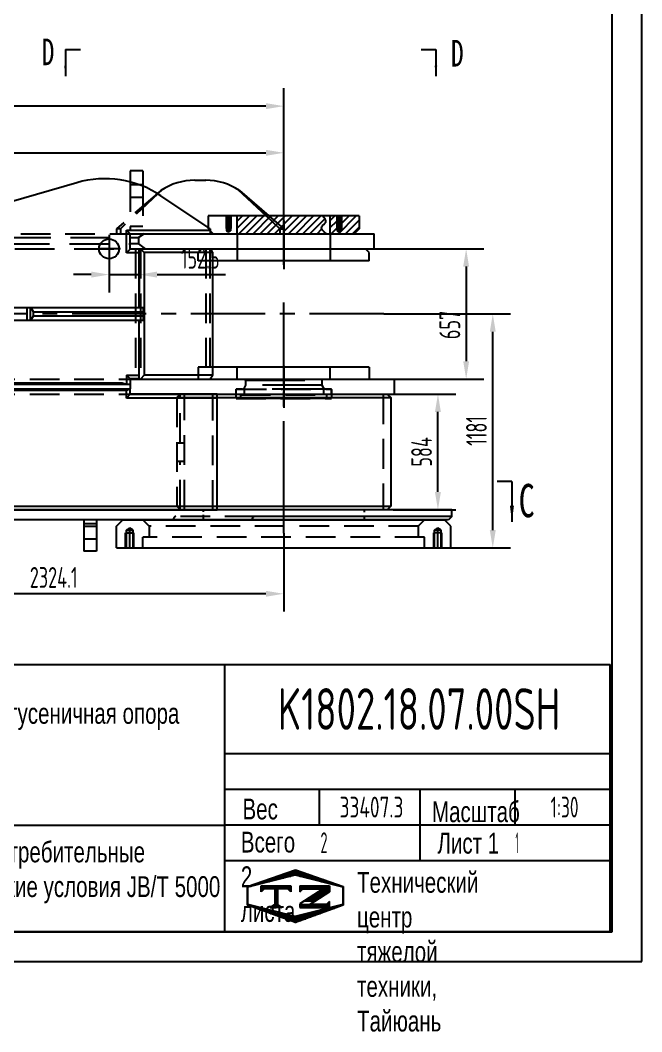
# Model space of a CAD drawing. Header units: millimetres. Extents: x 0 to 12600, y -354 to 8910.
# Drawn here: x 9461 to 12600, y -354 to 4751 of the extents above; entities that cross this region are included whole.
import ezdxf
from ezdxf.enums import TextEntityAlignment as Align

# ---------------------------------------------------------------- set-up
doc = ezdxf.new("R2010")
doc.units = ezdxf.units.MM
doc.header["$LTSCALE"] = 300
doc.linetypes.add('F', pattern=[0.75, 0.5, -0.25])
doc.linetypes.add('G', pattern=[2, 1.25, -0.25, 0.25, -0.25])
for name, color, linetype in [('01', 7, 'Continuous'), ('02', 1, 'Continuous'), ('04', 2, 'F'), ('05', 4, 'G'), ('08', 1, 'Continuous'), ('11', 3, 'Continuous'), ('THICK', 7, 'Continuous')]:
    doc.layers.add(name, color=color, linetype=linetype)
doc.styles.get("Standard").update_dxf_attribs({"font": 'isocp', "width": 0.707, "bigfont": 'intecad.shx'})
doc.dimstyles.new('INTE', dxfattribs={"dimscale": 30, "dimtxt": 3.5, "dimasz": 3, "dimexe": 3, "dimexo": 0, "dimgap": 1, "dimtad": 1, "dimdec": 3, "dimdsep": 46, "dimtxsty": 'Standard', "dimcen": 0, "dimclrd": 1, "dimclre": 1, "dimclrt": 3, "dimaunit": 1, "dimadec": 0, "dimazin": 0, "dimtfac": 1, "dimtdec": 3, "dimtmove": 0, "dimatfit": 0, "dimfxl": 1, "dimarcsym": 0})

# ---------------------------------------------------------------- blocks, each defined once
blk = doc.blocks.new('qw34twqtwqt')
at = {"ltscale": 1.333333}
blk.add_line((-13535.6, 13787.9), (-13535.6, 13711.9), dxfattribs=at)
at = {"layer": '01'}
for p, q in [((-12379.1, 13787.9), (-13535.6, 13787.9)), ((-12374, 13711.9), (-13535.6, 13711.9))]:
    blk.add_line(p, q, dxfattribs=at)
at = {"layer": '04', "color": 2, "linetype": 'F', "ltscale": 1.333333}
for p, q in [((-13313.6, 13711.9), (-13313.6, 13787.9)), ((-12843.6, 13711.9), (-12843.6, 13787.9)), ((-4820.6, 13787.9), (-12379.1, 13787.9)), ((-12344.9, 13762.9), (-12379.1, 13787.9)), ((-12344.9, 13730.9), (-12344.9, 13762.9)), ((-4795.6, 13762.9), (-12302.6, 13762.9)), ((-12374, 13711.9), (-12344.9, 13730.9)), ((-4801.6, 13730.9), (-12302.6, 13730.9))]:
    blk.add_line(p, q, dxfattribs=at)
at = {"layer": '04', "color": 2, "linetype": 'F'}
for p, q in [((-12344.9, 13762.9), (-12302.6, 13762.9)), ((-12302.6, 13730.9), (-12344.9, 13730.9)), ((-11074.9, 13711.9), (-12302.6, 13711.9))]:
    blk.add_line(p, q, dxfattribs=at)
at = {"layer": '05', "ltscale": 1.333333}
blk.add_line((-13078.6, 13645.6), (-13078.6, 13857), dxfattribs=at)
blk = doc.blocks.new('3t35w3tr23')
for p, q in [((2253.6, 6692.3), (2269.6, 6708.3)), ((3333.6, 6692.3), (2253.6, 6692.3)), ((2253.6, 6143.3), (2253.6, 6692.3)), ((3317.6, 6708.3), (2269.6, 6708.3)), ((3333.6, 6143.3), (2253.6, 6143.3)), ((2269.6, 6127.3), (2253.6, 6143.3)), ((3317.6, 6127.3), (3333.6, 6143.3))]:
    blk.add_line(p, q)
at = {"layer": '04', "color": 2, "linetype": 'F'}
for p, q in [((2291.6, 6127.3), (2291.6, 6708.3)), ((3295.6, 6708.3), (3295.6, 6127.3)), ((3317.6, 6708.3), (3317.6, 6463.8)), ((3317.6, 6708.3), (3333.6, 6692.3)), ((3333.6, 6143.3), (3333.6, 6692.3)), ((3333.6, 6463.8), (3295.6, 6463.8)), ((3333.6, 6371.8), (3295.6, 6371.8)), ((3317.6, 6371.8), (3317.6, 6127.3))]:
    blk.add_line(p, q, dxfattribs=at)
blk = doc.blocks.new('wqtwqwqrwq')
for p, q in [((-6122.4, 6358.8), (-6106.4, 6374.8)), ((-6122.4, 6358.8), (-5127.4, 6358.8)), ((-6122.4, 6358.8), (-6122.4, 6324.8)), ((-6106.4, 6374.8), (-3032.4, 6374.8)), ((-5115.4, 6374.8), (-5115.4, 6370.8)), ((-3057.4, 6374.8), (-3057.4, 6324.8)), ((-3032.4, 6374.8), (-3032.4, 6324.8)), ((-6122.4, 6324.8), (-3032.4, 6324.8))]:
    blk.add_line(p, q)
blk.add_arc((-5127.4, 6370.8), 12, 270, 0)
at = {"layer": '04', "color": 2, "linetype": 'F'}
for p, q in [((-5680.9, 6353), (-5680.9, 6374.8)), ((-5680.9, 6324.8), (-5680.9, 6337.4)), ((-4867.9, 6349.6), (-4867.9, 6374.8)), ((-4867.9, 6324.8), (-4867.9, 6336)), ((-4717.9, 6370.8), (-4717.9, 6374.8)), ((-3051.4, 6374.8), (-3032.4, 6355.8)), ((-3051.4, 6324.8), (-3032.4, 6343.8))]:
    blk.add_line(p, q, dxfattribs=at)
at = {"layer": '04'}
for p, q in [((-5127.4, 6358.8), (-4729.9, 6358.8)), ((-3548.4, 6324.8), (-3548.4, 6374.8)), ((-3535.4, 6324.8), (-3535.4, 6374.8)), ((-3443.4, 6324.8), (-3443.4, 6374.8)), ((-3430.4, 6324.8), (-3430.4, 6374.8))]:
    blk.add_line(p, q, dxfattribs=at)
at = {"layer": '04', "color": 2, "linetype": 'F'}
blk.add_arc((-4729.9, 6370.8), 12, 270, 0, dxfattribs=at)
at = {"layer": '05', "color": 4, "linetype": 'G'}
for p, q in [((-5274.4, 6442.8), (-5274.4, 6253)), ((-3489.4, 6286.4), (-3489.4, 6415))]:
    blk.add_line(p, q, dxfattribs=at)
blk = doc.blocks.new('*D32')
at = {"layer": '08', "color": 1, "lineweight": -2}
for p, q in [((11249, 3597.6), (11803.1, 3597.6)), ((11713.1, 3507.6), (11713.1, 3030.6)), ((11266.8, 2940.6), (11803.1, 2940.6))]:
    blk.add_line(p, q, dxfattribs=at)
at = {"layer": '08', "color": 1}
for points in [[(11698.1, 3507.6), (11728.1, 3507.6), (11713.1, 3597.6)], [(11698.1, 3030.6), (11728.1, 3030.6), (11713.1, 2940.6)]]:
    blk.add_solid(points, dxfattribs=at)
at = {"layer": 'Defpoints', "color": 0}
for p in [(11249, 3597.6), (11266.8, 2940.6), (11713.1, 2940.6)]:
    blk.add_point(p, dxfattribs=at)
at = {"layer": '08', "color": 3, "insert": (11630.6, 3213.7), "char_height": 105, "attachment_point": 5, "rotation": 90}
blk.add_mtext('657', dxfattribs=at)
blk = doc.blocks.new('*D50')
at = {"layer": '08', "color": 1, "lineweight": -2}
for p, q in [((11345, 2864.6), (11660.5, 2864.6)), ((11570.5, 2370.6), (11570.5, 2774.6)), ((11345, 2280.6), (11660.5, 2280.6))]:
    blk.add_line(p, q, dxfattribs=at)
at = {"layer": '08', "color": 1}
for points in [[(11555.5, 2774.6), (11585.5, 2774.6), (11570.5, 2864.6)], [(11555.5, 2370.6), (11585.5, 2370.6), (11570.5, 2280.6)]]:
    blk.add_solid(points, dxfattribs=at)
at = {"layer": 'Defpoints', "color": 0}
for p in [(11345, 2864.6), (11570.5, 2864.6), (11345, 2280.6)]:
    blk.add_point(p, dxfattribs=at)
at = {"layer": '08', "color": 3, "insert": (11488, 2572.6), "char_height": 105, "attachment_point": 5, "rotation": 90}
blk.add_mtext('584', dxfattribs=at)
blk = doc.blocks.new('*D51')
at = {"layer": '08', "color": 1, "lineweight": -2}
for p, q in [((11297.7, 3269.1), (11937.5, 3269.1)), ((11847.5, 2178.1), (11847.5, 3179.1)), ((11636.5, 2088.1), (11937.5, 2088.1))]:
    blk.add_line(p, q, dxfattribs=at)
at = {"layer": '08', "color": 1}
for points in [[(11832.5, 3179.1), (11862.5, 3179.1), (11847.5, 3269.1)], [(11832.5, 2178.1), (11862.5, 2178.1), (11847.5, 2088.1)]]:
    blk.add_solid(points, dxfattribs=at)
at = {"layer": 'Defpoints', "color": 0}
for p in [(11297.7, 3269.1), (11847.5, 3269.1), (11636.5, 2088.1)]:
    blk.add_point(p, dxfattribs=at)
at = {"layer": '08', "color": 3, "insert": (11765, 2678.6), "char_height": 105, "attachment_point": 5, "rotation": 90}
blk.add_mtext('1181', dxfattribs=at)
blk = doc.blocks.new('*D55')
at = {"layer": '02', "color": 1, "linetype": 'Continuous', "lineweight": -2}
for p, q in [((2502, 3701.1), (2502, 4407.7)), ((10792, 3806.1), (10792, 4407.7)), ((10702, 4317.7), (2592, 4317.7))]:
    blk.add_line(p, q, dxfattribs=at)
at = {"layer": '02', "color": 1, "linetype": 'Continuous'}
for points in [[(2592, 4332.7), (2592, 4302.7), (2502, 4317.7)], [(10702, 4332.7), (10702, 4302.7), (10792, 4317.7)]]:
    blk.add_solid(points, dxfattribs=at)
at = {"layer": 'Defpoints', "color": 0, "linetype": 'Continuous'}
for p in [(2502, 4317.7), (10792, 3806.1), (2502, 3701.1)]:
    blk.add_point(p, dxfattribs=at)
at = {"layer": '02', "color": 3, "linetype": 'Continuous', "insert": (6647, 4400.2), "char_height": 105, "attachment_point": 5}
blk.add_mtext('8290', dxfattribs=at)
blk = doc.blocks.new('erwedfrrfrf')
for p, q in [((3638.1, 6903.7), (1949.1, 6903.7)), ((1949.1, 6903.7), (1949.1, 6793.3)), ((3638.1, 6903.7), (3638.1, 6793.3)), ((1949.1, 6793.3), (1981.1, 6761.3)), ((3638.1, 6793.3), (3606.1, 6761.3)), ((3606.1, 6761.3), (1981.1, 6761.3))]:
    blk.add_line(p, q)
at = {"layer": '04', "color": 2, "linetype": 'F'}
for p, q in [((2082.3, 6903.7), (2082.3, 6850.3)), ((3504.8, 6903.7), (3504.8, 6850.3)), ((2082.3, 6850.3), (3504.8, 6850.3)), ((2114.1, 6793.3), (2114.1, 6850.3)), ((3473.1, 6793.3), (3473.1, 6850.3)), ((2114.1, 6793.3), (2082.1, 6761.3)), ((2114.1, 6793.3), (3473.1, 6793.3)), ((3473.1, 6793.3), (3505.1, 6761.3))]:
    blk.add_line(p, q, dxfattribs=at)
blk = doc.blocks.new('w5wrwtwtwetwtwtw')
for p, q in [((2361.6, 5454.8), (3225.6, 5454.8)), ((2361.6, 5454.8), (2361.6, 5413.3)), ((2361.6, 5413.3), (2380.6, 5394.3)), ((3225.6, 5413.3), (3206.6, 5394.3)), ((3225.6, 5454.8), (3225.6, 5413.3)), ((3206.6, 5394.3), (2380.6, 5394.3))]:
    blk.add_line(p, q)
at = {"layer": '04', "color": 2, "linetype": 'F'}
for p, q in [((2558.6, 5394.3), (2558.6, 5454.8)), ((3028.6, 5394.3), (3028.6, 5454.8))]:
    blk.add_line(p, q, dxfattribs=at)
blk = doc.blocks.new('qwqqww')
at = {"layer": '01'}
for p, q in [((7327.5, 13005.4), (3796.5, 13005.4)), ((3796.5, 13005.4), (3796.5, 12941.4)), ((4353, 12983.4), (3796.5, 12983.4)), ((4366.6, 13005.4), (4353, 12983.4)), ((4353, 12983.4), (4353, 12963.4)), ((4367.9, 13005.4), (4367.9, 12941.4)), ((4579.2, 13005.4), (4381.2, 13005.4)), ((4386.5, 12941.4), (4386.5, 13005.4)), ((4546.2, 12941.4), (4546.2, 13005.4)), ((4564.7, 13005.4), (4564.7, 12941.4)), ((4566, 13005.4), (4579.6, 12983.4)), ((5132.2, 12983.4), (4579.6, 12983.4)), ((4579.6, 12983.4), (4579.6, 12963.4)), ((5150.9, 13005.4), (5132.2, 12983.4)), ((5132.2, 12983.4), (5132.2, 12963.4)), ((5738, 13005.4), (5757.5, 12983.4)), ((6313.3, 12983.4), (5757.5, 12983.4)), ((5757.5, 12983.4), (5757.5, 12963.4)), ((6326.9, 13005.4), (6313.3, 12983.4)), ((6313.3, 12983.4), (6313.3, 12963.4)), ((6328.2, 13005.4), (6328.2, 12941.4)), ((6527.1, 13005.4), (6329.1, 13005.4)), ((6346.7, 12941.4), (6346.7, 13005.4)), ((6508.2, 12941.4), (6508.2, 13005.4)), ((6526.8, 13005.4), (6526.8, 12941.4)), ((6528.1, 13005.4), (6541.7, 12983.4)), ((7096.5, 12983.4), (6541.7, 12983.4)), ((6541.7, 12983.4), (6541.7, 12963.4)), ((7096.5, 12983.4), (7118.5, 13005.4)), ((7096.5, 12983.4), (7096.5, 12963.4)), ((7327.5, 13005.4), (7327.5, 12941.4)), ((4353, 12963.4), (3796.5, 12963.4)), ((7327.5, 12941.4), (3796.5, 12941.4)), ((4353, 12963.4), (4366.6, 12941.4)), ((4579.6, 12963.4), (4566, 12941.4)), ((5132.2, 12963.4), (4579.6, 12963.4)), ((5132.2, 12963.4), (5150.9, 12941.4)), ((5757.5, 12963.4), (5738, 12941.4)), ((6313.3, 12963.4), (5757.5, 12963.4)), ((6313.3, 12963.4), (6326.9, 12941.4)), ((6541.7, 12963.4), (6528.1, 12941.4)), ((7096.5, 12963.4), (6541.7, 12963.4)), ((7096.5, 12963.4), (7118.5, 12941.4))]:
    blk.add_line(p, q, dxfattribs=at)
blk = doc.blocks.new('3qwqww')
at = {"layer": '01', "color": 7, "linetype": 'Continuous'}
for p, q in [((3167.2, 6051.3), (3152.1, 6032.3)), ((3152.1, 6032.3), (3152.1, 5413.3)), ((3498.1, 5413.3), (3498.1, 6032.3)), ((3167.2, 5394.3), (3152.1, 5413.3)), ((3498.1, 5413.3), (3517.1, 5394.3))]:
    blk.add_line(p, q, dxfattribs=at)
at = {"layer": '04', "color": 2, "linetype": 'F'}
for p, q in [((3167.2, 5394.3), (3167.2, 6051.3)), ((3187.9, 5394.3), (3187.9, 6051.3))]:
    blk.add_line(p, q, dxfattribs=at)
at = {"layer": '04'}
for p, q in [((3517.1, 5394.3), (3517.1, 6051.3)), ((3543.1, 5394.3), (3543.1, 6051.3))]:
    blk.add_line(p, q, dxfattribs=at)
blk = doc.blocks.new('eewwertwtwwe')
for p, q in [((2412.6, 5293.3), (2437.6, 5318.3)), ((3149.6, 5318.3), (2437.6, 5318.3)), ((3174.6, 5293.3), (3149.6, 5318.3)), ((2412.6, 5227.8), (2412.6, 5293.3)), ((3174.6, 5227.8), (3174.6, 5293.3)), ((2412.6, 5227.8), (3174.6, 5227.8))]:
    blk.add_line(p, q)
at = {"layer": '01', "color": 7, "linetype": 'Continuous'}
blk.add_line((2558.6, 5318.3), (2558.6, 5227.8), dxfattribs=at)
at = {"layer": '04', "color": 2, "linetype": 'F'}
for p, q in [((2793.6, 5293.3), (2793.6, 5318.3)), ((2812.7, 5293.3), (2812.7, 5318.3)), ((3028.6, 5318.3), (3028.6, 5227.8)), ((2812.7, 5293.3), (2793.6, 5293.3))]:
    blk.add_line(p, q, dxfattribs=at)
blk = doc.blocks.new('e3eeeww')
for p, q in [((988.1, 818.7), (1065.9, 818.7)), ((988.1, 818.7), (988.1, 754.7)), ((988.1, 754.7), (1044.6, 754.7))]:
    blk.add_line(p, q)
at = {"layer": '04', "color": 2, "linetype": 'F'}
for p, q in [((1058.1, 754.7), (1058.1, 818.7)), ((1065.9, 818.7), (1287.1, 818.7)), ((1122.1, 754.7), (1122.1, 818.7)), ((1268.1, 754.7), (1268.1, 818.7)), ((1044.6, 754.7), (1287.1, 754.7))]:
    blk.add_line(p, q, dxfattribs=at)
blk = doc.blocks.new('erw')
for p, q in [((4244.5, 6886.6), (4403.5, 6886.6)), ((4244.5, 6886.6), (4244.5, 6822.6)), ((4263.5, 6822.6), (4263.5, 6886.6)), ((4403.5, 6886.6), (4403.5, 6822.6)), ((4244.5, 6822.6), (4403.5, 6822.6))]:
    blk.add_line(p, q)
at = {"layer": '04', "color": 2, "linetype": 'F'}
for p, q in [((4276.5, 6822.6), (4276.5, 6886.6)), ((4340.5, 6822.6), (4340.5, 6886.6))]:
    blk.add_line(p, q, dxfattribs=at)
blk = doc.blocks.new('*D186')
at = {"layer": '08', "color": 1, "lineweight": -2}
for p, q in [((10792, 2162.6), (10792, 1766.6)), ((8467.9, 2076.6), (8467.9, 1766.6)), ((10702, 1856.6), (8557.9, 1856.6))]:
    blk.add_line(p, q, dxfattribs=at)
at = {"layer": '08', "color": 1}
for points in [[(8557.9, 1871.6), (8557.9, 1841.6), (8467.9, 1856.6)], [(10702, 1871.6), (10702, 1841.6), (10792, 1856.6)]]:
    blk.add_solid(points, dxfattribs=at)
at = {"layer": 'Defpoints', "color": 0}
for p in [(10792, 2162.6), (8467.9, 2076.6), (8467.9, 1856.6)]:
    blk.add_point(p, dxfattribs=at)
at = {"layer": '08', "color": 3, "insert": (9630, 1939.1), "char_height": 105, "attachment_point": 5}
blk.add_mtext('2324.1', dxfattribs=at)
blk = doc.blocks.new('wqwewwrewwrewer')
for p, q in [((6632.5, 3542.2), (5151.5, 3542.2)), ((5151.5, 3515.2), (5151.5, 3542.2)), ((5170.5, 3496.2), (5170.5, 3542.2)), ((5191.5, 3535.5), (5170.5, 3542.2)), ((6625.8, 3535.5), (5191.5, 3535.5)), ((6625.8, 3535.5), (6632.5, 3542.2)), ((6625.8, 3219.7), (6625.8, 3535.5)), ((6632.5, 3542.2), (6632.5, 3219.7)), ((5105.5, 3515.2), (5105.5, 3219.7)), ((5105.5, 3515.2), (5151.5, 3515.2)), ((5170.5, 3496.2), (5105.5, 3496.2)), ((5151.5, 3515.2), (5170.5, 3496.2)), ((5105.5, 3155.7), (5105.5, 2861.2)), ((6625.8, 2783.2), (6625.8, 3155.7)), ((6632.5, 3155.7), (6632.5, 2783.2)), ((5105.5, 2880.2), (5170.5, 2880.2)), ((5105.5, 2861.2), (5151.5, 2861.2)), ((5151.5, 2861.2), (5170.5, 2880.2)), ((5151.5, 2861.2), (5151.5, 2783.2)), ((5170.5, 2880.2), (5170.5, 2764.2)), ((5151.5, 2783.2), (4746.5, 2783.2)), ((4746.5, 2758.2), (4746.5, 2783.2)), ((5170.5, 2764.2), (4746.5, 2764.2)), ((4746.5, 2758.2), (4996.4, 2591)), ((5151.5, 2783.2), (5170.5, 2764.2)), ((5420.9, 2525.4), (6237.2, 2763)), ((6632.5, 2783.2), (6379.2, 2783.2))]:
    blk.add_line(p, q)
for centre, start, end in [((6379.2, 2275.2), 90, 106.2238), ((5278.9, 3013.2), 236.2138, 286.2238)]:
    blk.add_arc(centre, 508, start, end)
at = {"layer": '02', "color": 1, "linetype": 'Continuous'}
for p, q in [((6379.2, 2783.2), (6306.5, 2783.2)), ((6306.5, 2783.2), (6356.8, 2783.2))]:
    blk.add_line(p, q, dxfattribs=at)
at = {"layer": '04', "color": 2, "linetype": 'F'}
for p, q in [((6625.8, 3219.7), (6625.8, 3155.7)), ((6632.5, 3219.7), (6632.5, 3155.7))]:
    blk.add_line(p, q, dxfattribs=at)
blk = doc.blocks.new('2WQ3322332332')
at = {"layer": '01'}
for p, q in [((4597.1, 16583.5), (2673.1, 16583.5)), ((2673.1, 16583.5), (2673.1, 16000.5)), ((4597.1, 16564.5), (2673.1, 16564.5)), ((4597.1, 16583.5), (4597.1, 15973.5)), ((2673.1, 16019.5), (3131.6, 16019.5)), ((2673.1, 16000.5), (3112.6, 16000.5)), ((3112.6, 16000.5), (3131.6, 16019.5)), ((3112.6, 16000.5), (3112.6, 15973.5)), ((3112.6, 16000.5), (3112.6, 15973.5)), ((3131.6, 15980.1), (3112.6, 15973.5)), ((3131.6, 16019.5), (3131.6, 15980.1)), ((4597.1, 15980.1), (3131.6, 15980.1)), ((4597.1, 15973.5), (3112.6, 15973.5))]:
    blk.add_line(p, q, dxfattribs=at)
at = {"layer": '04', "color": 2, "linetype": 'F'}
blk.add_line((2695.1, 16583.5), (2695.1, 16000.5), dxfattribs=at)
blk = doc.blocks.new('wqwwwwerrtrrrr')
blk.add_line((2393.6, -3043.9), (2393.6, -3119.9))
at = {"layer": '01', "color": 7, "linetype": 'Continuous'}
for p, q in [((3728.1, -3043.9), (2393.6, -3043.9)), ((3728.6, -3119.9), (2393.6, -3119.9))]:
    blk.add_line(p, q, dxfattribs=at)
at = {"layer": '04', "color": 2, "linetype": 'F'}
for p, q in [((11210.6, -3043.9), (3728.1, -3043.9)), ((11210.6, -3119.9), (3728.6, -3119.9))]:
    blk.add_line(p, q, dxfattribs=at)
at = {"layer": '05', "color": 4, "linetype": 'G'}
blk.add_line((2952.6, -3186.1), (2952.6, -2974.8), dxfattribs=at)
blk = doc.blocks.new('*D197')
at = {"layer": '08', "color": 1, "lineweight": -2}
for p, q in [((9909.5, 3542.1), (9909.5, 3377.6)), ((10062, 3542.1), (10062, 3377.6)), ((9819.5, 3467.6), (9729.5, 3467.6)), ((9909.5, 3467.6), (10062, 3467.6)), ((10152, 3467.6), (10498.1, 3467.6))]:
    blk.add_line(p, q, dxfattribs=at)
at = {"layer": '08', "color": 1}
for points in [[(9819.5, 3482.6), (9819.5, 3452.6), (9909.5, 3467.6)], [(10152, 3482.6), (10152, 3452.6), (10062, 3467.6)]]:
    blk.add_solid(points, dxfattribs=at)
at = {"layer": 'Defpoints', "color": 0}
for p in [(9909.5, 3542.1), (10062, 3542.1), (10062, 3467.6)]:
    blk.add_point(p, dxfattribs=at)
at = {"layer": '08', "color": 3, "insert": (10370.1, 3550.1), "char_height": 105, "attachment_point": 5}
blk.add_mtext('152.5', dxfattribs=at)
blk = doc.blocks.new('erererre')
at = {"layer": '04', "color": 2, "linetype": 'F', "ltscale": 2}
for p, q in [((11477.7, 4461.1), (11481.4, 4454.7)), ((11481.4, 4454.7), (11867.2, 4454.7)), ((11481.4, 4454.7), (11481.4, 4429.5)), ((11870.9, 4461.1), (11867.2, 4454.7)), ((11867.2, 4454.7), (11867.2, 4429.5)), ((11867.2, 4454.7), (11867.2, 4429.5)), ((11915.3, 4410.5), (11433.3, 4410.5)), ((11481.4, 4429.5), (11470.4, 4410.5)), ((11867.2, 4429.5), (11481.4, 4429.5)), ((11867.2, 4429.5), (11878.2, 4410.5))]:
    blk.add_line(p, q, dxfattribs=at)
at = {"layer": '04', "color": 2, "linetype": 'F'}
for p, q in [((11433.3, 4407.5), (11436.3, 4410.5)), ((11433.3, 4385.1), (11433.3, 4410.5)), ((11433.3, 4362), (11433.3, 4407.5)), ((11436.3, 4410.5), (11912.3, 4410.5)), ((11474.3, 4410.5), (11474.3, 4381)), ((11874.3, 4410.5), (11874.3, 4381)), ((11912.3, 4410.5), (11915.3, 4407.5)), ((11915.3, 4385.1), (11915.3, 4410.5)), ((11915.3, 4407.5), (11915.3, 4362)), ((11433.3, 4362), (11915.3, 4362)), ((11456.8, 4363.5), (11455.9, 4362)), ((11456.8, 4363.5), (11456.8, 4380.2)), ((11891.8, 4363.5), (11456.8, 4363.5)), ((11457.6, 4381), (11891, 4381)), ((11891.8, 4363.5), (11891.8, 4380.2)), ((11891.8, 4363.5), (11892.7, 4362))]:
    blk.add_line(p, q, dxfattribs=at)
for centre, start, end in [((11457.6, 4380.2), 90, 180), ((11891, 4380.2), 0, 90)]:
    blk.add_arc(centre, 0.8, start, end, dxfattribs=at)
blk = doc.blocks.new('*D237')
at = {"layer": '08', "color": 1, "lineweight": -2}
for p, q in [((6560, 3249.1), (6560, 4172.3)), ((10792, 3764.1), (10792, 4172.3)), ((6650, 4082.3), (10702, 4082.3))]:
    blk.add_line(p, q, dxfattribs=at)
at = {"layer": '08', "color": 1}
for points in [[(6650, 4097.3), (6650, 4067.3), (6560, 4082.3)], [(10702, 4097.3), (10702, 4067.3), (10792, 4082.3)]]:
    blk.add_solid(points, dxfattribs=at)
at = {"layer": 'Defpoints', "color": 0}
for p in [(10792, 4082.3), (10792, 3764.1), (6560, 3249.1)]:
    blk.add_point(p, dxfattribs=at)
at = {"layer": '08', "color": 3, "insert": (8676, 4164.8), "char_height": 105, "attachment_point": 5}
blk.add_mtext('4232', dxfattribs=at)
blk = doc.blocks.new('*U276')
at = {"layer": '01'}
for points in [[(415, 5), (415, 292)], [(25, 5), (415, 5)]]:
    blk.add_lwpolyline(points, dxfattribs=at)
at = {"layer": '02'}
for points in [[(420, 0), (420, 297)], [(0, 0), (420, 0)]]:
    blk.add_lwpolyline(points, dxfattribs=at)
blk = doc.blocks.new('*X280')
at = {"color": 0}
for p, q in [((127.06, 7.8), (132.06, 7.8)), ((127.06, 7.5), (132.06, 7.5)), ((127.06, 7.2), (127.32, 7.2)), ((130.16, 6.9), (131.98, 6.9)), ((130.62, 7.2), (132.06, 7.2)), ((127.84, 5.4), (129.64, 5.4)), ((128.3, 5.7), (130.1, 5.7)), ((128.77, 6), (130.57, 6)), ((129.23, 6.3), (131.04, 6.3)), ((129.7, 6.6), (131.51, 6.6))]:
    blk.add_line(p, q, dxfattribs=at)
blk = doc.blocks.new('*X281')
at = {"color": 0}
for p, q in [((127.06, 4.8), (132.06, 4.8)), ((127.06, 4.5), (132.06, 4.5)), ((131.84, 5.1), (132.06, 5.1))]:
    blk.add_line(p, q, dxfattribs=at)
blk = doc.blocks.new('*X279')
at = {"color": 0}
for p, q in [((122.34, 4.5), (123.72, 4.5)), ((122.82, 4.8), (123.24, 4.8))]:
    blk.add_line(p, q, dxfattribs=at)
blk = doc.blocks.new('*X278')
at = {"color": 0}
for p, q in [((120.53, 7.8), (125.53, 7.8)), ((120.53, 7.5), (125.53, 7.5)), ((120.53, 7.2), (120.79, 7.2)), ((125.27, 7.2), (125.53, 7.2))]:
    blk.add_line(p, q, dxfattribs=at)
blk = doc.blocks.new('*X277')
at = {"color": 0}
for p, q in [((125.83, 10.5), (126.82, 10.5)), ((120.66, 8.7), (121.92, 8.7)), ((121.52, 9), (123.12, 9)), ((122.38, 9.3), (124.32, 9.3)), ((123.24, 9.6), (125.52, 9.6)), ((124.1, 9.9), (128.52, 9.9)), ((124.97, 10.2), (127.67, 10.2)), ((127.02, 9.6), (129.37, 9.6)), ((128.22, 9.3), (130.22, 9.3)), ((129.42, 9), (131.07, 9)), ((130.62, 8.7), (131.92, 8.7)), ((118.22, 7.8), (118.32, 7.8)), ((118.22, 7.5), (118.27, 7.5)), ((118.22, 7.2), (118.27, 7.2)), ((118.22, 6.9), (118.27, 6.9)), ((118.94, 8.1), (119.52, 8.1)), ((119.8, 8.4), (120.72, 8.4)), ((131.82, 8.4), (132.77, 8.4)), ((133.02, 8.1), (133.62, 8.1)), ((134.22, 7.8), (134.32, 7.8)), ((134.27, 7.5), (134.32, 7.5)), ((134.27, 7.2), (134.32, 7.2)), ((134.27, 6.9), (134.32, 6.9)), ((118.22, 6.6), (118.27, 6.6)), ((118.22, 6.3), (118.27, 6.3)), ((118.22, 6), (118.27, 6)), ((118.22, 5.7), (118.27, 5.7)), ((118.22, 5.4), (118.27, 5.4)), ((134.27, 6.6), (134.32, 6.6)), ((134.27, 6.3), (134.32, 6.3)), ((134.27, 6), (134.32, 6)), ((134.27, 5.7), (134.32, 5.7)), ((134.27, 5.4), (134.32, 5.4)), ((118.22, 5.1), (118.27, 5.1)), ((118.22, 4.8), (118.27, 4.8)), ((118.79, 4.5), (119.42, 4.5)), ((119.61, 4.2), (120.62, 4.2)), ((120.43, 3.9), (121.82, 3.9)), ((121.26, 3.6), (123.02, 3.6)), ((129.52, 3.6), (131.32, 3.6)), ((130.72, 3.9), (132.14, 3.9)), ((131.92, 4.2), (132.95, 4.2)), ((133.12, 4.5), (133.76, 4.5)), ((134.27, 5.1), (134.32, 5.1)), ((134.27, 4.8), (134.32, 4.8)), ((122.08, 3.3), (124.22, 3.3)), ((122.91, 3), (125.42, 3)), ((123.73, 2.7), (128.89, 2.7)), ((124.55, 2.4), (128.07, 2.4)), ((125.38, 2.1), (127.26, 2.1)), ((126.2, 1.8), (126.45, 1.8)), ((127.12, 3), (129.7, 3)), ((128.32, 3.3), (130.51, 3.3))]:
    blk.add_line(p, q, dxfattribs=at)

msp = doc.modelspace()

# ---------------------------------------------------------------- hatches: boundary and pattern name
at = {"layer": '02', "linetype": 'Continuous'}
h = msp.add_hatch(dxfattribs=at)
h.set_pattern_fill('ANSI31', color=1, scale=8, style=0)
h.set_pattern_definition([(45, (436.118, 225.97), (-17.96051, 17.96051), [])])
h.paths.add_polyline_path([(11083.5153, 3764.0513), (11083.5153, 3700.0513), (11081.1153, 3700.0513), (11081.1153, 3689.0513), (11071.5153, 3683.5087), (11061.9153, 3689.0513), (11061.9153, 3700.0513), (11059.5153, 3700.0513), (11059.5153, 3764.0513), (11027.0153, 3764.0513), (11027.0153, 3673.5513), (11148.0153, 3673.5513), (11173.0153, 3698.5513), (11173.0153, 3764.0513)])
edge = h.paths.add_edge_path()
edge.add_line((10987.2448, 3764.0513), (10557.0153, 3764.0513))
edge.add_line((10557.0153, 3764.0513), (10557.0153, 3673.5513))
edge.add_line((10557.0153, 3673.5513), (10772.8336, 3673.5513))
edge.add_line((10772.8336, 3673.5513), (10772.8336, 3698.5513))
edge.add_line((10772.8336, 3698.5513), (10792.0153, 3698.5513))
edge.add_line((10792.0153, 3698.5513), (10792.0153, 3673.5513))
edge.add_line((10792.0153, 3673.5513), (11007.3635, 3673.5513))
edge.add_spline(control_points=[(11007.3635, 3673.5513), (10992.7903, 3686.2155), (10968.0785, 3707.6902), (11015.9278, 3732.5638), (10997.3, 3753.013), (10987.2448, 3764.0513)], knot_values=[0, 0, 0, 0, 43.510108787, 73.780523406, 109.285916336, 109.285916336, 109.285916336, 109.285916336], degree=3, periodic=0)
h = msp.add_hatch(dxfattribs=at)
h.set_pattern_fill('ANSI31', color=1, scale=10, angle=180, style=0)
h.set_pattern_definition([(225, (13156.174, 5959.306), (22.45064, -22.45064), [])])
h.paths.add_polyline_path([(11083.5153, 3700.0513), (11081.1153, 3700.0513), (11081.1153, 3689.0513), (11071.5153, 3683.5087), (11061.9153, 3689.0513), (11061.9153, 3700.0513), (11059.5153, 3700.0513), (11059.5153, 3764.0513), (11027.0153, 3764.0513), (11027.0153, 3673.5513), (11148.0153, 3673.5513), (11173.0153, 3698.5513), (11173.0153, 3764.0513), (11083.5153, 3764.0513)], flags=16)
h.paths.add_polyline_path([(11059.5153, 3764.0513), (11027.0153, 3764.0513), (11027.0153, 3673.5513), (11148.0153, 3673.5513), (11173.0153, 3698.5513), (11173.0153, 3764.0513), (11061.9153, 3764.0513), (11061.9153, 3700.0513), (11059.5153, 3700.0513)])

# ---------------------------------------------------------------- linework, layer by layer
for p, q in [((10342.0672, 3944.0409), (10397.708, 3944.0409)), ((10171.6169, 3891.9672), (10153.9826, 3876.7308)), ((10568.1583, 3891.9672), (10716.2065, 3764.0513)), ((11224.0153, 3001.0513), (10360.0153, 3001.0513)), ((10360.0153, 3001.0513), (10360.0153, 2940.5513)), ((11224.0153, 3001.0513), (11224.0153, 2940.5513)), ((10360.0153, 2940.5513), (11224.0153, 2940.5513)), ((10169.0153, 2864.5513), (11316.0153, 2864.5513))]:
    msp.add_line(p, q)
for centre, start, end in [((10342.0672, 3639.0409), 90, 123.976544), ((10397.708, 3639.0409), 56.023456, 90)]:
    msp.add_arc(centre, 305, start, end)
at = {"layer": '01'}
for p, q in [((9689.6271, 4603.7325), (9764.6271, 4603.7325)), ((11485.3853, 4603.7325), (11560.3853, 4603.7325)), ((10179.1792, 3896.9023), (10156.1601, 3875.3893)), ((10560.5959, 3896.9023), (10702.7479, 3764.0513)), ((10433.5153, 3578.5513), (10087.5153, 3578.5513)), ((10016.0153, 2914.5513), (10016.0153, 2890.5513)), ((10433.5153, 2959.5513), (10087.5153, 2959.5513)), ((11944.2732, 2422.5602), (11869.2732, 2422.5602))]:
    msp.add_line(p, q, dxfattribs=at)
at = {"layer": '01', "color": 7, "linetype": 'Continuous'}
for p, q in [((11061.9153, 3764.0513), (11061.9153, 3689.0513)), ((11081.1153, 3764.0513), (11081.1153, 3689.0513)), ((11059.5153, 3700.0513), (11083.5153, 3700.0513)), ((11061.9153, 3689.0513), (11081.1153, 3689.0513)), ((11061.9153, 3689.0513), (11071.5153, 3683.5087)), ((11081.1153, 3689.0513), (11071.5153, 3683.5087)), ((10087.5153, 2959.5513), (10068.5153, 2940.5513))]:
    msp.add_line(p, q, dxfattribs=at)
at = {"layer": '01'}
msp.add_circle((9909.5153, 3597.5513), 50, dxfattribs=at)
at = {"layer": '02'}
for p, q in [((9689.6271, 4603.7325), (9689.6271, 4468.7325)), ((11560.3853, 4603.7325), (11560.3853, 4468.7325)), ((11944.2732, 2422.5602), (11944.2732, 2220.0602))]:
    msp.add_line(p, q, dxfattribs=at)
at = {"layer": '02', "color": 1, "linetype": 'Continuous'}
for p, q in [((11059.5153, 3764.0513), (11059.5153, 3700.0513)), ((11081.1153, 3764.0513), (11084.1306, 3764.0513)), ((11083.5153, 3764.0513), (11083.5153, 3700.0513))]:
    msp.add_line(p, q, dxfattribs=at)
at = {"layer": '02'}
for points in [[(9689.6271, 4468.7325, 0, 13.5, 0), (9689.6271, 4522.7325, 0, 0, 0)], [(11560.3853, 4468.7325, 0, 13.5, 0), (11560.3853, 4522.7325, 0, 0, 0)], [(11944.2732, 2220.0602, 0, 20.25, 0), (11944.2732, 2301.0602, 0, 0, 0)]]:
    msp.add_lwpolyline(points, format="xyseb", dxfattribs=at)
at = {"layer": '02', "color": 1, "linetype": 'Continuous'}
msp.add_spline([(11007.3635, 3673.5513), (10983.4726, 3709.9155), (11003.5912, 3732.5326), (10987.2448, 3764.0513)], degree=3, dxfattribs=at)
at = {"layer": '04'}
for p, q in [((10153.9826, 3876.7308), (9947.7599, 3698.5513)), ((10156.1601, 3875.3893), (9966.9416, 3698.5513)), ((10068.5153, 2940.5513), (10107.2087, 2940.5513)), ((10427.7082, 2940.5513), (10462.6582, 2940.5513))]:
    msp.add_line(p, q, dxfattribs=at)
at = {"layer": '04', "color": 2, "linetype": 'F'}
for p, q in [((10500.5153, 3764.0513), (10500.5153, 3700.0513)), ((10502.9153, 3764.0513), (10502.9153, 3689.0513)), ((10522.1153, 3764.0513), (10522.1153, 3689.0513)), ((10524.5153, 3764.0513), (10524.5153, 3700.0513)), ((10702.7479, 3764.0513), (10772.8336, 3698.5513)), ((10716.2065, 3764.0513), (10792.0153, 3698.5513)), ((9947.7599, 3698.5513), (9947.7599, 3673.5513)), ((9966.9416, 3698.5513), (9947.7599, 3698.5513)), ((9966.9416, 3698.5513), (9966.9416, 3673.5513)), ((10524.5153, 3700.0513), (10500.5153, 3700.0513)), ((10502.9153, 3689.0513), (10512.5153, 3683.5087)), ((10522.1153, 3689.0513), (10502.9153, 3689.0513)), ((10522.1153, 3689.0513), (10512.5153, 3683.5087)), ((10557.0153, 2940.5513), (10557.0153, 3001.0513)), ((11027.0153, 2940.5513), (11027.0153, 3001.0513)), ((9993.0153, 2088.1513), (9993.0153, 2164.1513)), ((9993.0153, 2164.1513), (10035.0153, 2164.1513)), ((9997.2153, 2178.1513), (10014.0153, 2187.8508)), ((9997.2153, 2088.1513), (9997.2153, 2178.1513)), ((9997.2153, 2178.1513), (10030.8153, 2178.1513)), ((10030.8153, 2178.1513), (10014.0153, 2187.8508)), ((10030.8153, 2088.1513), (10030.8153, 2178.1513)), ((10035.0153, 2088.1513), (10035.0153, 2164.1513)), ((11549.0153, 2088.1513), (11549.0153, 2164.1513)), ((11591.0153, 2164.1513), (11549.0153, 2164.1513)), ((11553.2153, 2178.1513), (11570.0153, 2187.8508)), ((11553.2153, 2088.1513), (11553.2153, 2178.1513)), ((11586.8153, 2178.1513), (11553.2153, 2178.1513)), ((11586.8153, 2178.1513), (11570.0153, 2187.8508)), ((11586.8153, 2088.1513), (11586.8153, 2178.1513)), ((11591.0153, 2088.1513), (11591.0153, 2164.1513))]:
    msp.add_line(p, q, dxfattribs=at)
at = {"layer": '05', "color": 4, "linetype": 'G'}
for p, q in [((10792.0153, 3516.2596), (10792.0153, 3824.2335)), ((10792.0153, 3647.0824), (10792.0153, 3806.0989)), ((9909.5153, 3667.6071), (9909.5153, 3542.1465)), ((9968.1794, 3597.5513), (9861.3525, 3597.5513)), ((10792.0153, 3624.0202), (10792.0153, 3495.0037)), ((10792.0153, 2352.4005), (10792.0153, 3327.6228)), ((11297.7483, 3269.0513), (2128.0257, 3269.0513)), ((10792.0153, 2914.0824), (10792.0153, 3043.0989))]:
    msp.add_line(p, q, dxfattribs=at)
at = {"layer": '05'}
for p, q in [((10512.5153, 3767.0513), (10512.5153, 3680.5087)), ((11071.5153, 3767.0513), (11071.5153, 3680.5087)), ((10014.0153, 2085.1513), (10014.0153, 2190.8508)), ((11570.0153, 2085.1513), (11570.0153, 2190.8508))]:
    msp.add_line(p, q, dxfattribs=at)
at = {"layer": 'THICK'}
for p, q in [((7050.8621, 1499.1356), (12439.6301, 1499.1356)), ((10493.6861, 151.9436), (10493.6861, 1499.1356)), ((12439.6301, 151.9436), (12439.6301, 1499.1356)), ((10493.6861, 1050.0716), (12439.6301, 1050.0716)), ((10493.6861, 870.446), (12439.6301, 870.446)), ((10972.6877, 690.8204), (10972.6877, 870.446)), ((11481.6269, 511.1948), (11481.6269, 870.446)), ((11960.6285, 690.8204), (11960.6285, 870.446)), ((8847.1181, 688.2254), (10493.6861, 688.2254)), ((10493.6861, 690.8204), (12439.6301, 690.8204)), ((10493.6861, 511.1948), (12439.6301, 511.1948)), ((7050.8621, 151.9436), (12439.6301, 151.9436))]:
    msp.add_line(p, q, dxfattribs=at)
at = {"layer": 'THICK', "color": 3}
for p, q in [((10609.008, 379.6516), (10851.6535, 464.1649)), ((10851.6535, 464.1649), (11091.1477, 379.6516)), ((10610.5836, 377.7483), (10850.0844, 437.6235)), ((10850.0844, 437.6235), (11089.5852, 377.7483)), ((10609.008, 285.5346), (10609.008, 379.6516)), ((10610.5836, 287.9355), (10610.5836, 377.7483)), ((10678.2122, 352.5051), (10678.2122, 382.4427)), ((10678.2122, 382.4427), (10827.9002, 382.4427)), ((10693.181, 367.4739), (10678.2122, 352.5051)), ((10812.9314, 367.4739), (10693.181, 367.4739)), ((10746.5055, 367.6169), (10746.5055, 285.5046)), ((10753.0541, 367.6169), (10753.0541, 285.5046)), ((10760.5383, 367.6169), (10760.5383, 285.5046)), ((10827.9002, 352.5051), (10812.9314, 367.4739)), ((10827.9002, 382.4427), (10827.9002, 352.5051)), ((10873.7368, 382.4427), (10873.7368, 352.5051)), ((10873.7368, 382.4427), (11023.4248, 382.4427)), ((10873.7368, 352.5051), (10888.7056, 367.4739)), ((10991.6129, 367.4739), (10873.7368, 291.2068)), ((10888.7056, 367.4739), (10991.6129, 367.4739)), ((11023.4248, 382.4427), (11023.4248, 352.5051)), ((11089.5852, 377.7483), (11089.5852, 287.9355)), ((11091.1477, 379.6516), (11091.1477, 285.5346)), ((11023.4207, 352.791), (10946.7336, 303.7113)), ((10851.6535, 197.1798), (10609.008, 285.5346)), ((10850.0844, 228.0603), (10610.5836, 287.9355)), ((10753.0541, 292.3473), (10724.0529, 274.1001)), ((10724.0529, 274.1001), (10753.0541, 274.1001)), ((10753.0541, 292.3473), (10782.0554, 274.1001)), ((10782.0554, 274.1001), (10753.0541, 274.1001)), ((11089.5852, 287.9355), (10850.0844, 228.0603)), ((11091.1477, 285.5346), (10851.6535, 197.1798)), ((10873.7368, 291.2068), (10873.7368, 274.1001)), ((10873.7368, 274.1001), (11023.4207, 274.1001)), ((10946.7336, 303.7113), (10923.8548, 289.0689)), ((11008.4519, 289.0689), (10923.8548, 289.0689)), ((11023.4207, 304.0377), (11008.4519, 289.0689)), ((11023.4207, 274.1001), (11023.4207, 304.0377))]:
    msp.add_line(p, q, dxfattribs=at)

# ---------------------------------------------------------------- block references
for name, p, rotation in [('e3eeeww', (9262.3372, 4979.6342), 270), ('wqwewwrewwrewer', (15167.5525, 6456.7539), 180), ('qw34twqtwqt', (-2286.5471, 17385.404), 180), ('w5wrwtwtwetwtwtw', (13585.5818, 8991.847), 180), ('wqwwwwerrtrrrr', (13744.5692, -179.3334), 180), ('2WQ3322332332', (13129.1512, 18864.0362), 180), ('3t35w3tr23', (13585.5818, 8990.347), 180), ('wqtwqwqrwq', (5517.5757, 8605.3755), 180), ('erwedfrrfrf', (13585.5818, 8991.847), 180)]:
    msp.add_blockref(name, p, dxfattribs=dict(rotation=rotation))
at = {"layer": '01', "color": 7, "linetype": 'Continuous', "rotation": 180}
msp.add_blockref('eewwertwtwwe', (13585.5818, 8991.847), dxfattribs=at)
at = {"layer": '01'}
for name, p, rotation in [('qwqqww', (13880.4983, 16242.4858), 180), ('erw', (2959.4537, 6475.0629), 270)]:
    msp.add_blockref(name, p, dxfattribs=dict(at, rotation=rotation))
msp.add_blockref('erererre', (-882.2889, -1520.5304), dxfattribs=at)
at = {"layer": '04', "rotation": 180}
msp.add_blockref('3qwqww', (13585.5818, 8991.847), dxfattribs=at)
at = {"layer": '11', "xscale": 30, "yscale": 30, "zscale": 30}
msp.add_blockref('*U276', (0, 0), dxfattribs=at)
at = {"layer": 'THICK', "color": 3, "xscale": 29.93760000000111, "yscale": 29.93759999999975, "zscale": 29.9376}
for name in ['*X277', '*X278', '*X280', '*X279', '*X281']:
    msp.add_blockref(name, (7069.7963, 144.6291), dxfattribs=at)

# ---------------------------------------------------------------- texts
at = {"layer": '11'}
for s, height, width, p, p2 in [('K1802.18.07.00SH', 210, 0.696129, (10761.9728, 1170), (12188.0272, 1170)), ('33407.3', 105, 0.683388, (11073.8573, 727.5), (11396.1427, 727.5)), ('1:30', 105, 0.655288, (12139.4475, 727.5), (12280.5525, 727.5)), ('2', 105, 0.562593, (10976.9812, 547.5), (11013.0188, 547.5)), ('1', 105, 0.404, (11962.5765, 547.5), (11977.4235, 547.5))]:
    msp.add_text(s, height=height, dxfattribs=dict(at, width=width)).set_placement(p, p2, align=Align.FIT)
at = {"layer": '11', "color": 3, "linetype": 'Continuous', "attachment_point": 1}
for s, insert, char_height, width in [('{\\f黑体|b0|i0|c134|p2;D}', (9569.0565, 4658.6831), 134.4, 77.534), ('{\\f黑体|b0|i0|c134|p2;D}', (11635.9083, 4651.9491), 134.4, 77.534), ('{\\f黑体|b0|i0|c134|p2;C}', (11978.2995, 2411.0882), 168, 96.917)]:
    msp.add_mtext(s, dxfattribs=dict(at, insert=insert, char_height=char_height, width=width))
at = {"layer": '11', "char_height": 105, "attachment_point": 1}
for s, insert in [('{\\fArial|b0|i0|c204|p34;Правая гусеничная опора}', (9022.0796, 1305.6314)), ('{\\fArial|b0|i0|c204|p34;\\C0;Вес}', (10583.485, 822.8947)), ('{\\fArial|b0|i0|c204|p34;\\C0;Масштаб}', (11540.4432, 809.1965)), ('{\\fArial|b0|i0|c204|p34;\\C0;Общеупотребительные\\Pтехнические условия \\fArial|b0|i0|c0|p34;JB/T 5000}', (8953.5337, 606.2053)), ('{\\fArial|b0|i0|c204|p34;\\C0;Лист 1}', (11567.8632, 650.2975))]:
    msp.add_mtext(s, dxfattribs=dict(at, insert=insert))
for s, insert, width in [('{\\fArial|b0|i0|c204|p34;\\C0;Всего 2 листа}', (10575.2591, 655.7768), 5.483991), ('{\\fArial|b0|i0|c204|p34;\\C0;Технический центр\\Pтяжелой техники, Тайюань}', (11162.0471, 452.7144), 2.74204)]:
    msp.add_mtext(s, dxfattribs=dict(at, insert=insert, width=width))

# ---------------------------------------------------------------- dimensions: what is measured, and where the dimension line sits
at = {"layer": '02', "color": 1, "linetype": 'Continuous'}
dim = msp.add_linear_dim(base=(2502.0153, 4317.7006), p1=(10792.0153, 3806.0989), p2=(2502.0153, 3701.0513), angle=180, dimstyle='INTE', dxfattribs=at)
dim.commit()
dim.dimension.update_dxf_attribs({"geometry": '*D55', "text_midpoint": (6647.0153, 4317.7006), "dimtype": 160})
at = {"layer": '08'}
dim = msp.add_linear_dim(base=(10792.0153, 4082.3307), p1=(6560.0153, 3249.0513), p2=(10792.0153, 3764.0513), dimstyle='INTE', dxfattribs=at)
dim.commit()
dim.dimension.update_dxf_attribs({"geometry": '*D237', "text_midpoint": (8676.0153, 4164.841)})
for base, p1, p2, angle, picture, middle in [((10062.0153, 3467.5627), (9909.5153, 3542.1465), (10062.0153, 3542.1465), 180, '*D197', (10370.0583, 3550.0731)), ((11847.5253, 3269.0513), (11636.5153, 2088.0513), (11297.7483, 3269.0513), 270, '*D51', (11765.0253, 2678.5513)), ((11570.478, 2864.5513), (11345.0164, 2280.5513), (11345.0164, 2864.5513), 270, '*D50', (11487.978, 2572.5513)), ((8467.9153, 1856.563), (10792.0153, 2162.6174), (8467.9153, 2076.5513), 180, '*D186', (9629.9653, 1939.0733))]:
    dim = msp.add_linear_dim(base=base, p1=p1, p2=p2, angle=angle, dimstyle='INTE', dxfattribs=at)
    dim.commit()
    dim.dimension.update_dxf_attribs({"geometry": picture, "text_midpoint": middle})
dim = msp.add_linear_dim(base=(11713.1457, 2940.5513), p1=(11249.0153, 3597.5513), p2=(11266.839, 2940.5513), angle=270, dimstyle='INTE', dxfattribs=at)
dim.commit()
dim.dimension.update_dxf_attribs({"geometry": '*D32', "text_midpoint": (11713.1457, 3213.6897), "dimtype": 160})

doc.saveas('drawing.dxf')
